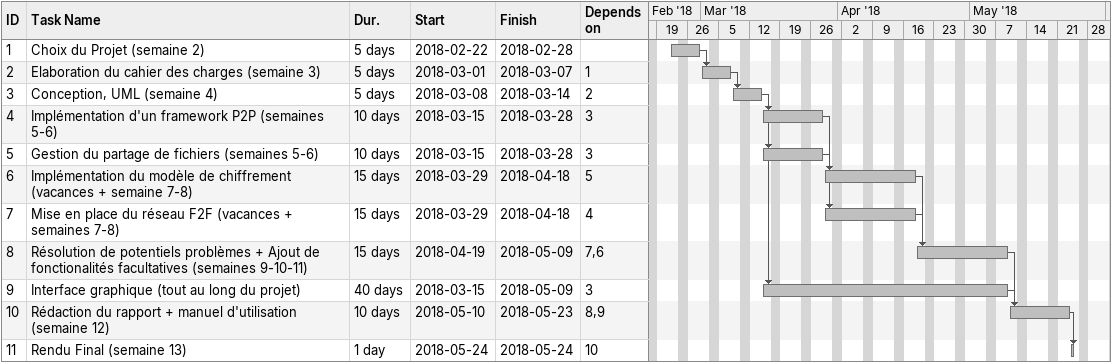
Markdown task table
| ID | Task | Duration | Start | Finish | Predecessors |
|---|---|---|---|---|---|
| 1 | Choix du Projet (semaine 2) | 5d | 2018-02-22 | 2018-02-28 |  |
| 2 | Elaboration du cahier des charges (semaine 3) | 5d | 2018-03-01 | 2018-03-07 | 1 |
| 3 | Conception, UML (semaine 4) | 5d | 2018-03-08 | 2018-03-14 | 2 |
| 4 | Implémentation d'un framework P2P (semaines 5-6) | 10d | 2018-03-15 | 2018-03-28 | 3 |
| 5 | Gestion du partage de fichiers (semaines 5-6) | 10d | 2018-03-15 | 2018-03-28 | 3 |
| 6 | Implémentation du modèle de chiffrement (vacances + semaine 7-8) | 15d | 2018-03-29 | 2018-04-18 | 5 |
| 7 | Mise en place du réseau F2F (vacances + semaines 7-8) | 15d | 2018-03-29 | 2018-04-18 | 4 |
| 8 | Résolution de potentiels problèmes + Ajout de fonctionalités facultatives (semaines 9-10-11) | 15d | 2018-04-19 | 2018-05-09 | 7, 6 |
| 9 | Interface graphique (tout au long du projet) | 40d | 2018-03-15 | 2018-05-09 | 3 |
| 10 | Rédaction du rapport + manuel d'utilisation (semaine 12) | 10d | 2018-05-10 | 2018-05-23 | 8, 9 |
| 11 | Rendu Final (semaine 13) | 1d | 2018-05-24 | 2018-05-24 | 10 |
